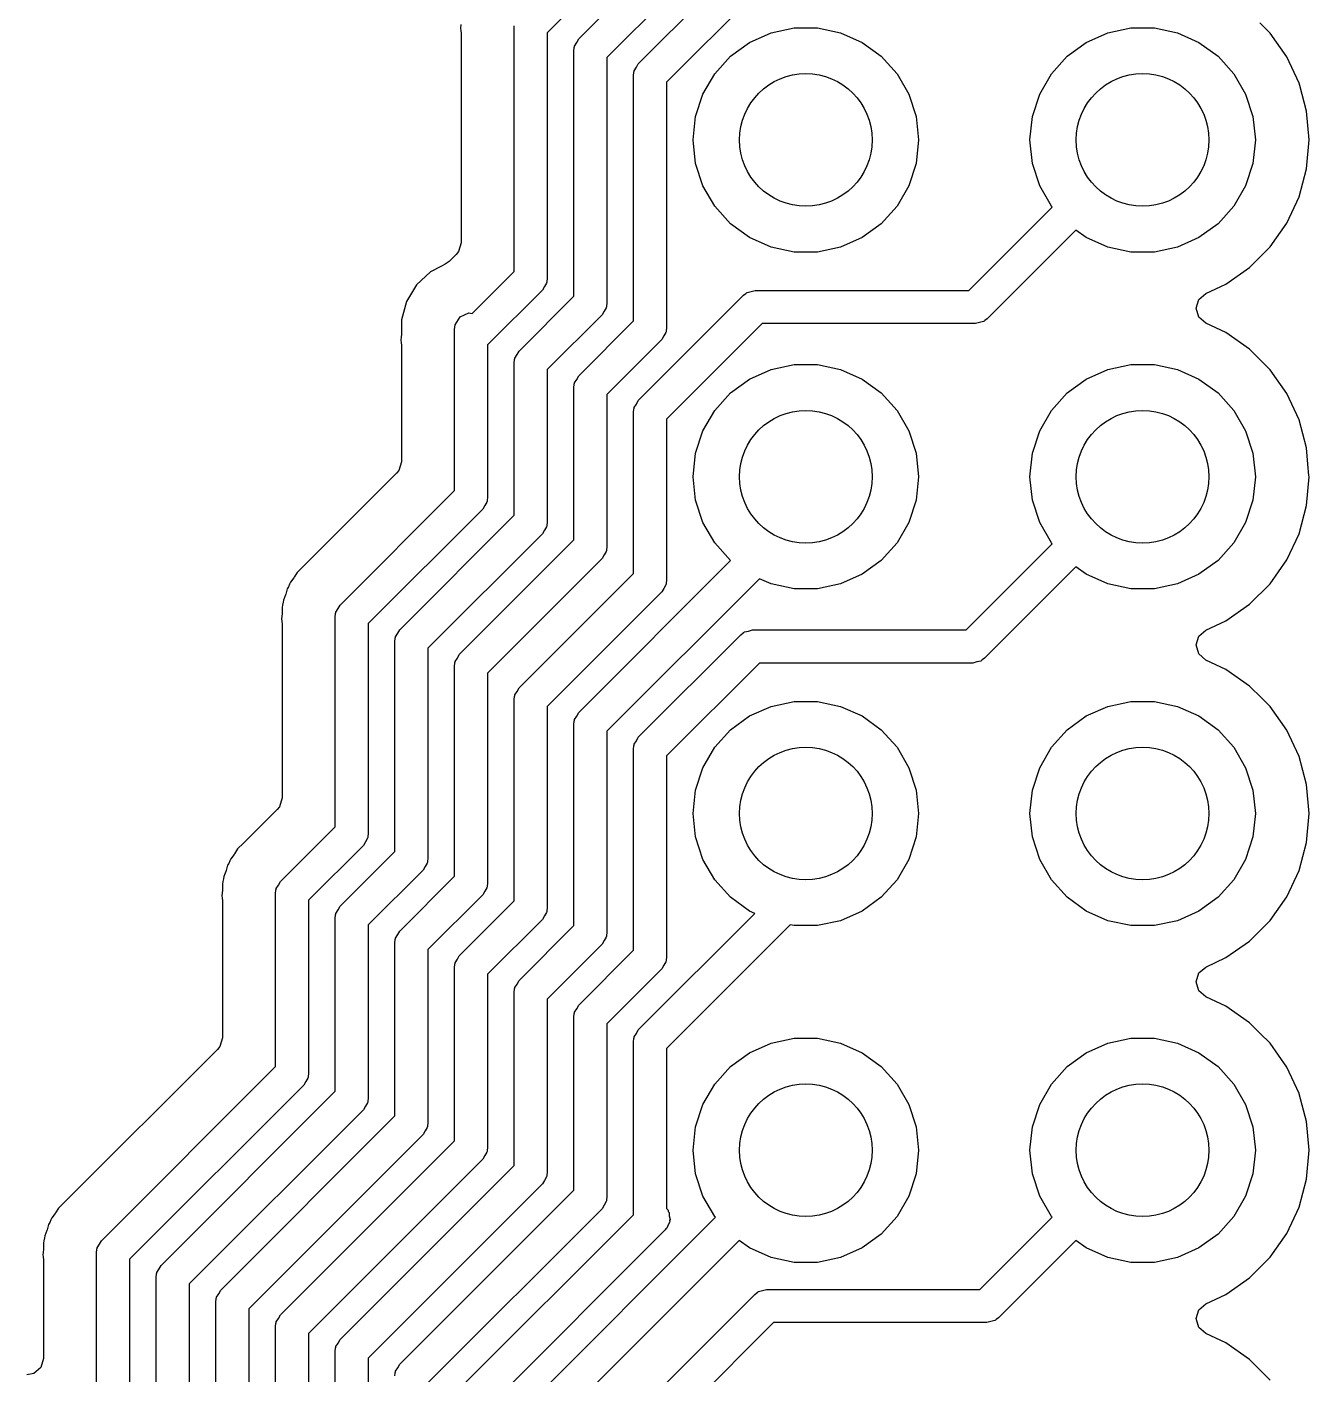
# Model space of a CAD drawing. Extents: x 0.79 to 7.48, y -4.92 to -0.79.
# Drawn here: x 4.403 to 4.7837, y -3.2584 to -2.8584 of the extents above; entities that cross this region are included whole.
import ezdxf

# ---------------------------------------------------------------- set-up
doc = ezdxf.new("R2010")
doc.units = 0
doc.header["$MEASUREMENT"] = 0
doc.layers.add('BLACK', color=7, linetype='CONTINUOUS')

msp = doc.modelspace()

# ---------------------------------------------------------------- linework, layer by layer
at = {"layer": 'BLACK', "linetype": 'CONTINUOUS'}
for p, q in [((4.58394, -2.8337), (4.55748, -2.86015)), ((4.5668, -2.86197), (4.59325, -2.83552)), ((4.58451, -2.86931), (4.61653, -2.83729)), ((4.60165, -2.84103), (4.5752, -2.86749)), ((4.62205, -2.84569), (4.59291, -2.87483)), ((4.53181, -2.85768), (4.53169, -2.85883)), ((4.53169, -2.85883), (4.53169, -2.85883)), ((4.53169, -2.85883), (4.5318, -2.85947)), ((4.5318, -2.85947), (4.53187, -2.8603)), ((4.54764, -2.93102), (4.54764, -2.85811)), ((4.62391, -2.86013), (4.63075, -2.85867)), ((4.63075, -2.85867), (4.63775, -2.85867)), ((4.63775, -2.85867), (4.64459, -2.86013)), ((4.72391, -2.86013), (4.73075, -2.85867)), ((4.73075, -2.85867), (4.73775, -2.85867)), ((4.73775, -2.85867), (4.74459, -2.86013)), ((4.77211, -2.86019), (4.7691, -2.85718)), ((4.53187, -2.8603), (4.53187, -2.92247)), ((4.55748, -2.86015), (4.55748, -2.93306)), ((4.56552, -2.86431), (4.56555, -2.86407)), ((4.56555, -2.86407), (4.56621, -2.86304)), ((4.56621, -2.86304), (4.5668, -2.86197)), ((4.61186, -2.86708), (4.61752, -2.86297)), ((4.61752, -2.86297), (4.62391, -2.86013)), ((4.64459, -2.86013), (4.65098, -2.86297)), ((4.65098, -2.86297), (4.65664, -2.86708)), ((4.71186, -2.86708), (4.71752, -2.86297)), ((4.71752, -2.86297), (4.72391, -2.86013)), ((4.74459, -2.86013), (4.75098, -2.86297)), ((4.75098, -2.86297), (4.75664, -2.86708)), ((4.77705, -2.86724), (4.77211, -2.86019)), ((4.56535, -2.86545), (4.56548, -2.86458)), ((4.56535, -2.93836), (4.56535, -2.86545)), ((4.56547, -2.86441), (4.56552, -2.86431)), ((4.56548, -2.86458), (4.56547, -2.86441)), ((4.5752, -2.86749), (4.5752, -2.9404)), ((4.60718, -2.87228), (4.61186, -2.86708)), ((4.65664, -2.86708), (4.66133, -2.87228)), ((4.70718, -2.87228), (4.71186, -2.86708)), ((4.75664, -2.86708), (4.76133, -2.87228)), ((4.78069, -2.87505), (4.77705, -2.86724)), ((4.77705, -2.86724), (4.77705, -2.86724)), ((4.77705, -2.86724), (4.77705, -2.86724)), ((4.58307, -2.87279), (4.5832, -2.87192)), ((4.58318, -2.87175), (4.58323, -2.87165)), ((4.5832, -2.87192), (4.58318, -2.87175)), ((4.58323, -2.87165), (4.58327, -2.8714)), ((4.58327, -2.8714), (4.58393, -2.87038)), ((4.58393, -2.87038), (4.58451, -2.86931)), ((4.58307, -2.9457), (4.58307, -2.87279)), ((4.59291, -2.87483), (4.59291, -2.94774)), ((4.60368, -2.87834), (4.60718, -2.87228)), ((4.66133, -2.87228), (4.66482, -2.87834)), ((4.70368, -2.87834), (4.70718, -2.87228)), ((4.76133, -2.87228), (4.76482, -2.87834)), ((4.78089, -2.87581), (4.78069, -2.87505)), ((4.78069, -2.87505), (4.78069, -2.87505)), ((4.78069, -2.87505), (4.78069, -2.87505)), ((4.78292, -2.88337), (4.78089, -2.87581)), ((4.60152, -2.885), (4.60368, -2.87834)), ((4.66482, -2.87834), (4.66699, -2.885)), ((4.70152, -2.885), (4.70368, -2.87834)), ((4.76482, -2.87834), (4.76699, -2.885)), ((4.78367, -2.89195), (4.78292, -2.88337)), ((4.60079, -2.89195), (4.60152, -2.885)), ((4.66699, -2.885), (4.66772, -2.89195)), ((4.70079, -2.89195), (4.70152, -2.885)), ((4.76699, -2.885), (4.76772, -2.89195)), ((4.60152, -2.89891), (4.60079, -2.89195)), ((4.66772, -2.89195), (4.66699, -2.89891)), ((4.70152, -2.89891), (4.70079, -2.89195)), ((4.76772, -2.89195), (4.76699, -2.89891)), ((4.78292, -2.90053), (4.78367, -2.89195)), ((4.60368, -2.90556), (4.60152, -2.89891)), ((4.66699, -2.89891), (4.66482, -2.90556)), ((4.70368, -2.90556), (4.70152, -2.89891)), ((4.76699, -2.89891), (4.76482, -2.90556)), ((4.78069, -2.90886), (4.78292, -2.90053)), ((4.60718, -2.91162), (4.60368, -2.90556)), ((4.66482, -2.90556), (4.66133, -2.91162)), ((4.70718, -2.91162), (4.70368, -2.90556)), ((4.76482, -2.90556), (4.76133, -2.91162)), ((4.61186, -2.91682), (4.60718, -2.91162)), ((4.66133, -2.91162), (4.65664, -2.91682)), ((4.68261, -2.93664), (4.70739, -2.91186)), ((4.70739, -2.91186), (4.70718, -2.91162)), ((4.76133, -2.91162), (4.75664, -2.91682)), ((4.77705, -2.91666), (4.78069, -2.90886)), ((4.61752, -2.92093), (4.61186, -2.91682)), ((4.65664, -2.91682), (4.65098, -2.92093)), ((4.71446, -2.91871), (4.68813, -2.94504)), ((4.71752, -2.92093), (4.71446, -2.91871)), ((4.75664, -2.91682), (4.75098, -2.92093)), ((4.77211, -2.92372), (4.77705, -2.91666)), ((4.53187, -2.92247), (4.5311, -2.92511)), ((4.62391, -2.92378), (4.61752, -2.92093)), ((4.63075, -2.92523), (4.62391, -2.92378)), ((4.64459, -2.92378), (4.63775, -2.92523)), ((4.65098, -2.92093), (4.64459, -2.92378)), ((4.72391, -2.92378), (4.71752, -2.92093)), ((4.73075, -2.92523), (4.72391, -2.92378)), ((4.74459, -2.92378), (4.73775, -2.92523)), ((4.75098, -2.92093), (4.74459, -2.92378)), ((4.76602, -2.92981), (4.77211, -2.92372)), ((4.52837, -2.92799), (4.52717, -2.92887)), ((4.53044, -2.92592), (4.52837, -2.92799)), ((4.5311, -2.92511), (4.53044, -2.92592)), ((4.63775, -2.92523), (4.63075, -2.92523)), ((4.73775, -2.92523), (4.73075, -2.92523)), ((4.5228, -2.93113), (4.51864, -2.93501)), ((4.52609, -2.92942), (4.5228, -2.93113)), ((4.5228, -2.93113), (4.5228, -2.93113)), ((4.5228, -2.93113), (4.5228, -2.93113)), ((4.5228, -2.93113), (4.5228, -2.93113)), ((4.52717, -2.92887), (4.52609, -2.92942)), ((4.53519, -2.94347), (4.54764, -2.93102)), ((4.75896, -2.93475), (4.76602, -2.92981)), ((4.51864, -2.93501), (4.51569, -2.93987)), ((4.55662, -2.93547), (4.55604, -2.93654)), ((4.55728, -2.93445), (4.55662, -2.93547)), ((4.55732, -2.9342), (4.55728, -2.93445)), ((4.55737, -2.93411), (4.55732, -2.9342)), ((4.55748, -2.93306), (4.55736, -2.93393)), ((4.55736, -2.93393), (4.55737, -2.93411)), ((4.75301, -2.93753), (4.75896, -2.93475)), ((4.51569, -2.93987), (4.51446, -2.94427)), ((4.51569, -2.93987), (4.51569, -2.93987)), ((4.51569, -2.93987), (4.51569, -2.93987)), ((4.55604, -2.93654), (4.53976, -2.95281)), ((4.54908, -2.95463), (4.56535, -2.93836)), ((4.58451, -2.96931), (4.61574, -2.93808)), ((4.61574, -2.93808), (4.61645, -2.93755)), ((4.61645, -2.93755), (4.61656, -2.93742)), ((4.61656, -2.93742), (4.61667, -2.93739)), ((4.61667, -2.93739), (4.61687, -2.93724)), ((4.61687, -2.93724), (4.61806, -2.93698)), ((4.61806, -2.93698), (4.61922, -2.93664)), ((4.61922, -2.93664), (4.68261, -2.93664)), ((4.75019, -2.94191), (4.75099, -2.93928)), ((4.75099, -2.93928), (4.75301, -2.93753)), ((4.53162, -2.94447), (4.53414, -2.94332)), ((4.53414, -2.94332), (4.53519, -2.94347)), ((4.57376, -2.94388), (4.55748, -2.96015)), ((4.57434, -2.94281), (4.57376, -2.94388)), ((4.575, -2.94178), (4.57434, -2.94281)), ((4.57503, -2.94154), (4.575, -2.94178)), ((4.57508, -2.94144), (4.57503, -2.94154)), ((4.5752, -2.9404), (4.57507, -2.94127)), ((4.57507, -2.94127), (4.57508, -2.94144)), ((4.75094, -2.94456), (4.75019, -2.94191)), ((4.51446, -2.94427), (4.51415, -2.94535)), ((4.51415, -2.94535), (4.51415, -2.94959)), ((4.52992, -2.94819), (4.53012, -2.94681)), ((4.53012, -2.94681), (4.53162, -2.94447)), ((4.5668, -2.96197), (4.58307, -2.9457)), ((4.59291, -2.94774), (4.59279, -2.94861)), ((4.62126, -2.94648), (4.59291, -2.97483)), ((4.68465, -2.94648), (4.62126, -2.94648)), ((4.68581, -2.94614), (4.68465, -2.94648)), ((4.687, -2.94588), (4.68581, -2.94614)), ((4.6872, -2.94573), (4.687, -2.94588)), ((4.68731, -2.9457), (4.6872, -2.94573)), ((4.68742, -2.94557), (4.68731, -2.9457)), ((4.68813, -2.94504), (4.68742, -2.94557)), ((4.75301, -2.94638), (4.75094, -2.94456)), ((4.75896, -2.94915), (4.75301, -2.94638)), ((4.51409, -2.95032), (4.51397, -2.95149)), ((4.51397, -2.95149), (4.51397, -2.95149)), ((4.51397, -2.95149), (4.51408, -2.95213)), ((4.51414, -2.94984), (4.51409, -2.95032)), ((4.51415, -2.94959), (4.51414, -2.94984)), ((4.52992, -2.99605), (4.52992, -2.94819)), ((4.59147, -2.95122), (4.5752, -2.96749)), ((4.59206, -2.95015), (4.59147, -2.95122)), ((4.59271, -2.94912), (4.59206, -2.95015)), ((4.59275, -2.94888), (4.59271, -2.94912)), ((4.5928, -2.94878), (4.59275, -2.94888)), ((4.59279, -2.94861), (4.5928, -2.94878)), ((4.76602, -2.95409), (4.75896, -2.94915)), ((4.51408, -2.95213), (4.51415, -2.95296)), ((4.51415, -2.95296), (4.51415, -2.98749)), ((4.53976, -2.95281), (4.53976, -2.99808)), ((4.54784, -2.95673), (4.5485, -2.9557)), ((4.5485, -2.9557), (4.54908, -2.95463)), ((4.77002, -2.95809), (4.76602, -2.95409)), ((4.54764, -2.95811), (4.54776, -2.95724)), ((4.54764, -3.00338), (4.54764, -2.95811)), ((4.54775, -2.95707), (4.5478, -2.95697)), ((4.54776, -2.95724), (4.54775, -2.95707)), ((4.5478, -2.95697), (4.54784, -2.95673)), ((4.62391, -2.96013), (4.63075, -2.95867)), ((4.63075, -2.95867), (4.63775, -2.95867)), ((4.63775, -2.95867), (4.64459, -2.96013)), ((4.72391, -2.96013), (4.73075, -2.95867)), ((4.73075, -2.95867), (4.73775, -2.95867)), ((4.73775, -2.95867), (4.74459, -2.96013)), ((4.77211, -2.96019), (4.77002, -2.95809)), ((4.55748, -2.96015), (4.55748, -3.00542)), ((4.56552, -2.96431), (4.56555, -2.96407)), ((4.56555, -2.96407), (4.56621, -2.96304)), ((4.56621, -2.96304), (4.5668, -2.96197)), ((4.61186, -2.96708), (4.61752, -2.96297)), ((4.61752, -2.96297), (4.62391, -2.96013)), ((4.64459, -2.96013), (4.65098, -2.96297)), ((4.65098, -2.96297), (4.65664, -2.96708)), ((4.71186, -2.96708), (4.71752, -2.96297)), ((4.71752, -2.96297), (4.72391, -2.96013)), ((4.74459, -2.96013), (4.75098, -2.96297)), ((4.75098, -2.96297), (4.75664, -2.96708)), ((4.77705, -2.96724), (4.77211, -2.96019)), ((4.56535, -2.96545), (4.56548, -2.96458)), ((4.56535, -3.01072), (4.56535, -2.96545)), ((4.56547, -2.96441), (4.56552, -2.96431)), ((4.56548, -2.96458), (4.56547, -2.96441)), ((4.5752, -2.96749), (4.5752, -3.01276)), ((4.60718, -2.97228), (4.61186, -2.96708)), ((4.65664, -2.96708), (4.66133, -2.97228)), ((4.70718, -2.97228), (4.71186, -2.96708)), ((4.75664, -2.96708), (4.76133, -2.97228)), ((4.78069, -2.97505), (4.77705, -2.96724)), ((4.77705, -2.96724), (4.77705, -2.96724)), ((4.77705, -2.96724), (4.77705, -2.96724)), ((4.58307, -2.97279), (4.5832, -2.97192)), ((4.58318, -2.97175), (4.58323, -2.97165)), ((4.5832, -2.97192), (4.58318, -2.97175)), ((4.58323, -2.97165), (4.58327, -2.9714)), ((4.58327, -2.9714), (4.58393, -2.97038)), ((4.58393, -2.97038), (4.58451, -2.96931)), ((4.58307, -3.02064), (4.58307, -2.97279)), ((4.59291, -2.97483), (4.59291, -3.02268)), ((4.60368, -2.97834), (4.60718, -2.97228)), ((4.66133, -2.97228), (4.66482, -2.97834)), ((4.70368, -2.97834), (4.70718, -2.97228)), ((4.76133, -2.97228), (4.76482, -2.97834)), ((4.78292, -2.98337), (4.78069, -2.97505)), ((4.60152, -2.985), (4.60368, -2.97834)), ((4.66482, -2.97834), (4.66699, -2.985)), ((4.70152, -2.985), (4.70368, -2.97834)), ((4.76482, -2.97834), (4.76699, -2.985)), ((4.78334, -2.98821), (4.78292, -2.98337)), ((4.51415, -2.98749), (4.51338, -2.99013)), ((4.60079, -2.99195), (4.60152, -2.985)), ((4.66699, -2.985), (4.66772, -2.99195)), ((4.70079, -2.99195), (4.70152, -2.985)), ((4.76699, -2.985), (4.76772, -2.99195)), ((4.51272, -2.99094), (4.48503, -3.01864)), ((4.51338, -2.99013), (4.51272, -2.99094)), ((4.60152, -2.99891), (4.60079, -2.99195)), ((4.66772, -2.99195), (4.66699, -2.99891)), ((4.70152, -2.99891), (4.70079, -2.99195)), ((4.76772, -2.99195), (4.76699, -2.99891)), ((4.78292, -3.00053), (4.78367, -2.99195)), ((4.78364, -2.99161), (4.78334, -2.98821)), ((4.78367, -2.99195), (4.78364, -2.99161)), ((4.49593, -3.03004), (4.52992, -2.99605)), ((4.53956, -2.99947), (4.53891, -3.00049)), ((4.5396, -2.99922), (4.53956, -2.99947)), ((4.53965, -2.99913), (4.5396, -2.99922)), ((4.53976, -2.99808), (4.53964, -2.99895)), ((4.53964, -2.99895), (4.53965, -2.99913)), ((4.60368, -3.00556), (4.60152, -2.99891)), ((4.66699, -2.99891), (4.66482, -3.00556)), ((4.70368, -3.00556), (4.70152, -2.99891)), ((4.76699, -2.99891), (4.76482, -3.00556)), ((4.53832, -3.00156), (4.50433, -3.03555)), ((4.51365, -3.03738), (4.54764, -3.00338)), ((4.53891, -3.00049), (4.53832, -3.00156)), ((4.78069, -3.00886), (4.78292, -3.00053)), ((4.55662, -3.00783), (4.55604, -3.0089)), ((4.55728, -3.00681), (4.55662, -3.00783)), ((4.55732, -3.00656), (4.55728, -3.00681)), ((4.55737, -3.00647), (4.55732, -3.00656)), ((4.55748, -3.00542), (4.55736, -3.00629)), ((4.55736, -3.00629), (4.55737, -3.00647)), ((4.60718, -3.01162), (4.60368, -3.00556)), ((4.66482, -3.00556), (4.66133, -3.01162)), ((4.70718, -3.01162), (4.70368, -3.00556)), ((4.76482, -3.00556), (4.76133, -3.01162)), ((4.55604, -3.0089), (4.52205, -3.04289)), ((4.53136, -3.04471), (4.56535, -3.01072)), ((4.61186, -3.01682), (4.60718, -3.01162)), ((4.66133, -3.01162), (4.65664, -3.01682)), ((4.68182, -3.03743), (4.70739, -3.01186)), ((4.70739, -3.01186), (4.70718, -3.01162)), ((4.76133, -3.01162), (4.75664, -3.01682)), ((4.77705, -3.01666), (4.78069, -3.00886)), ((4.57434, -3.01517), (4.57376, -3.01624)), ((4.575, -3.01415), (4.57434, -3.01517)), ((4.57503, -3.0139), (4.575, -3.01415)), ((4.57508, -3.01381), (4.57503, -3.0139)), ((4.5752, -3.01276), (4.57507, -3.01363)), ((4.57507, -3.01363), (4.57508, -3.01381)), ((4.48503, -3.01864), (4.48321, -3.02034)), ((4.57376, -3.01624), (4.53976, -3.05023)), ((4.5668, -3.06197), (4.61191, -3.01686)), ((4.61191, -3.01686), (4.61186, -3.01682)), ((4.65664, -3.01682), (4.65098, -3.02093)), ((4.71446, -3.01871), (4.68734, -3.04583)), ((4.71752, -3.02093), (4.71446, -3.01871)), ((4.75664, -3.01682), (4.75098, -3.02093)), ((4.77211, -3.02372), (4.77705, -3.01666)), ((4.48097, -3.02389), (4.4806, -3.02464)), ((4.48121, -3.02328), (4.48097, -3.02389)), ((4.48221, -3.02196), (4.48121, -3.02328)), ((4.48121, -3.02328), (4.48121, -3.02328)), ((4.48235, -3.02175), (4.48221, -3.02196)), ((4.48321, -3.02034), (4.48235, -3.02175)), ((4.54908, -3.05463), (4.58307, -3.02064)), ((4.62045, -3.02224), (4.5752, -3.06749)), ((4.59271, -3.02407), (4.59206, -3.02509)), ((4.59275, -3.02382), (4.59271, -3.02407)), ((4.5928, -3.02373), (4.59275, -3.02382)), ((4.59291, -3.02268), (4.59279, -3.02355)), ((4.59279, -3.02355), (4.5928, -3.02373)), ((4.62391, -3.02378), (4.62045, -3.02224)), ((4.63075, -3.02523), (4.62391, -3.02378)), ((4.64459, -3.02378), (4.63775, -3.02523)), ((4.65098, -3.02093), (4.64459, -3.02378)), ((4.72391, -3.02378), (4.71752, -3.02093)), ((4.73075, -3.02523), (4.72391, -3.02378)), ((4.74459, -3.02378), (4.73775, -3.02523)), ((4.75098, -3.02093), (4.74459, -3.02378)), ((4.76602, -3.02981), (4.77211, -3.02372)), ((4.47973, -3.02703), (4.47912, -3.02857)), ((4.47981, -3.02679), (4.47973, -3.02703)), ((4.48025, -3.0252), (4.47981, -3.02679)), ((4.4806, -3.02464), (4.48025, -3.0252)), ((4.48025, -3.0252), (4.48025, -3.0252)), ((4.59147, -3.02616), (4.55748, -3.06015)), ((4.59206, -3.02509), (4.59147, -3.02616)), ((4.63775, -3.02523), (4.63075, -3.02523)), ((4.73775, -3.02523), (4.73075, -3.02523)), ((4.4789, -3.03004), (4.47872, -3.03067)), ((4.47872, -3.03067), (4.47872, -3.03233)), ((4.47905, -3.02922), (4.4789, -3.03004)), ((4.47912, -3.02857), (4.47905, -3.02922)), ((4.47912, -3.02857), (4.47912, -3.02857)), ((4.49469, -3.03213), (4.49535, -3.03111)), ((4.49535, -3.03111), (4.49593, -3.03004)), ((4.75896, -3.03475), (4.76602, -3.02981)), ((4.47871, -3.03258), (4.47854, -3.03423)), ((4.47854, -3.03423), (4.47863, -3.03475)), ((4.47863, -3.03475), (4.47865, -3.03488)), ((4.47865, -3.03488), (4.47872, -3.0357)), ((4.47872, -3.03233), (4.47871, -3.03258)), ((4.47872, -3.0357), (4.47872, -3.08734)), ((4.49449, -3.03352), (4.49461, -3.03265)), ((4.49449, -3.09589), (4.49449, -3.03352)), ((4.4946, -3.03247), (4.49465, -3.03238)), ((4.49461, -3.03265), (4.4946, -3.03247)), ((4.49465, -3.03238), (4.49469, -3.03213)), ((4.50433, -3.03555), (4.50433, -3.09793)), ((4.75301, -3.03753), (4.75896, -3.03475)), ((4.5122, -3.04085), (4.51233, -3.03999)), ((4.51232, -3.03981), (4.51237, -3.03971)), ((4.51233, -3.03999), (4.51232, -3.03981)), ((4.51237, -3.03971), (4.5124, -3.03947)), ((4.5124, -3.03947), (4.51306, -3.03844)), ((4.51306, -3.03844), (4.51365, -3.03738)), ((4.58451, -3.06931), (4.61496, -3.03887)), ((4.61496, -3.03887), (4.61566, -3.03834)), ((4.61566, -3.03834), (4.61578, -3.03821)), ((4.61578, -3.03821), (4.61588, -3.03818)), ((4.61588, -3.03818), (4.61608, -3.03803)), ((4.61608, -3.03803), (4.61727, -3.03777)), ((4.61727, -3.03777), (4.61844, -3.03743)), ((4.61844, -3.03743), (4.68182, -3.03743)), ((4.75019, -3.04191), (4.75099, -3.03928)), ((4.75099, -3.03928), (4.75301, -3.03753)), ((4.5122, -3.10323), (4.5122, -3.04085)), ((4.52205, -3.04289), (4.52205, -3.10527)), ((4.75094, -3.04456), (4.75019, -3.04191)), ((4.52992, -3.04819), (4.53005, -3.04732)), ((4.53003, -3.04715), (4.53009, -3.04705)), ((4.53005, -3.04732), (4.53003, -3.04715)), ((4.53009, -3.04705), (4.53012, -3.04681)), ((4.53012, -3.04681), (4.53078, -3.04578)), ((4.53078, -3.04578), (4.53136, -3.04471)), ((4.62048, -3.04727), (4.59291, -3.07483)), ((4.68386, -3.04727), (4.62048, -3.04727)), ((4.68503, -3.04692), (4.68386, -3.04727)), ((4.68622, -3.04667), (4.68503, -3.04692)), ((4.68642, -3.04652), (4.68622, -3.04667)), ((4.68652, -3.04649), (4.68642, -3.04652)), ((4.68663, -3.04635), (4.68652, -3.04649)), ((4.68734, -3.04583), (4.68663, -3.04635)), ((4.75301, -3.04638), (4.75094, -3.04456)), ((4.75896, -3.04915), (4.75301, -3.04638)), ((4.52992, -3.11057), (4.52992, -3.04819)), ((4.53976, -3.05023), (4.53976, -3.11261)), ((4.76602, -3.05409), (4.75896, -3.04915)), ((4.54784, -3.05673), (4.5485, -3.0557)), ((4.5485, -3.0557), (4.54908, -3.05463)), ((4.76965, -3.05773), (4.76602, -3.05409)), ((4.54764, -3.05811), (4.54776, -3.05724)), ((4.54764, -3.11791), (4.54764, -3.05811)), ((4.54775, -3.05707), (4.5478, -3.05697)), ((4.54776, -3.05724), (4.54775, -3.05707)), ((4.5478, -3.05697), (4.54784, -3.05673)), ((4.62391, -3.06013), (4.63075, -3.05867)), ((4.63075, -3.05867), (4.63775, -3.05867)), ((4.63775, -3.05867), (4.64459, -3.06013)), ((4.72391, -3.06013), (4.73075, -3.05867)), ((4.73075, -3.05867), (4.73775, -3.05867)), ((4.73775, -3.05867), (4.74459, -3.06013)), ((4.77211, -3.06019), (4.76965, -3.05773)), ((4.55748, -3.06015), (4.55748, -3.11995)), ((4.56552, -3.06431), (4.56555, -3.06407)), ((4.56555, -3.06407), (4.56621, -3.06304)), ((4.56621, -3.06304), (4.5668, -3.06197)), ((4.61186, -3.06708), (4.61752, -3.06297)), ((4.61752, -3.06297), (4.62391, -3.06013)), ((4.64459, -3.06013), (4.65098, -3.06297)), ((4.65098, -3.06297), (4.65664, -3.06708)), ((4.71186, -3.06708), (4.71752, -3.06297)), ((4.71752, -3.06297), (4.72391, -3.06013)), ((4.74459, -3.06013), (4.75098, -3.06297)), ((4.75098, -3.06297), (4.75664, -3.06708)), ((4.77705, -3.06724), (4.77211, -3.06019)), ((4.56535, -3.06545), (4.56548, -3.06458)), ((4.56535, -3.12525), (4.56535, -3.06545)), ((4.56547, -3.06441), (4.56552, -3.06431)), ((4.56548, -3.06458), (4.56547, -3.06441)), ((4.5752, -3.06749), (4.5752, -3.12728)), ((4.60718, -3.07228), (4.61186, -3.06708)), ((4.65664, -3.06708), (4.66133, -3.07228)), ((4.70718, -3.07228), (4.71186, -3.06708)), ((4.75664, -3.06708), (4.76133, -3.07228)), ((4.78069, -3.07505), (4.77705, -3.06724)), ((4.77705, -3.06724), (4.77705, -3.06724)), ((4.77705, -3.06724), (4.77705, -3.06724)), ((4.58307, -3.07279), (4.5832, -3.07192)), ((4.58318, -3.07175), (4.58323, -3.07165)), ((4.5832, -3.07192), (4.58318, -3.07175)), ((4.58323, -3.07165), (4.58327, -3.0714)), ((4.58327, -3.0714), (4.58393, -3.07038)), ((4.58393, -3.07038), (4.58451, -3.06931)), ((4.58307, -3.13258), (4.58307, -3.07279)), ((4.59291, -3.07483), (4.59291, -3.13462)), ((4.60368, -3.07834), (4.60718, -3.07228)), ((4.66133, -3.07228), (4.66482, -3.07834)), ((4.70368, -3.07834), (4.70718, -3.07228)), ((4.76133, -3.07228), (4.76482, -3.07834)), ((4.78292, -3.08337), (4.78069, -3.07505)), ((4.60152, -3.085), (4.60368, -3.07834)), ((4.66482, -3.07834), (4.66699, -3.085)), ((4.70152, -3.085), (4.70368, -3.07834)), ((4.76482, -3.07834), (4.76699, -3.085)), ((4.78367, -3.09195), (4.78292, -3.08337)), ((4.47872, -3.08734), (4.47795, -3.08998)), ((4.60079, -3.09195), (4.60152, -3.085)), ((4.66699, -3.085), (4.66772, -3.09195)), ((4.70079, -3.09195), (4.70152, -3.085)), ((4.76699, -3.085), (4.76772, -3.09195)), ((4.47729, -3.09079), (4.46731, -3.10077)), ((4.47795, -3.08998), (4.47729, -3.09079)), ((4.60152, -3.09891), (4.60079, -3.09195)), ((4.66772, -3.09195), (4.66699, -3.09891)), ((4.70152, -3.09891), (4.70079, -3.09195)), ((4.76772, -3.09195), (4.76699, -3.09891)), ((4.78292, -3.10053), (4.78367, -3.09195)), ((4.47821, -3.11217), (4.49449, -3.09589)), ((4.50413, -3.09932), (4.50347, -3.10034)), ((4.50417, -3.09907), (4.50413, -3.09932)), ((4.50422, -3.09898), (4.50417, -3.09907)), ((4.50433, -3.09793), (4.50421, -3.0988)), ((4.50421, -3.0988), (4.50422, -3.09898)), ((4.60368, -3.10556), (4.60152, -3.09891)), ((4.66699, -3.09891), (4.66482, -3.10556)), ((4.70368, -3.10556), (4.70152, -3.09891)), ((4.76699, -3.09891), (4.76482, -3.10556)), ((4.46463, -3.10388), (4.46449, -3.10409)), ((4.46549, -3.10247), (4.46463, -3.10388)), ((4.46731, -3.10077), (4.46549, -3.10247)), ((4.50289, -3.10141), (4.48661, -3.11769)), ((4.49593, -3.11951), (4.5122, -3.10323)), ((4.50347, -3.10034), (4.50289, -3.10141)), ((4.78069, -3.10886), (4.78292, -3.10053)), ((4.46254, -3.10733), (4.46209, -3.10892)), ((4.46288, -3.10677), (4.46254, -3.10733)), ((4.46254, -3.10733), (4.46254, -3.10733)), ((4.46325, -3.10602), (4.46288, -3.10677)), ((4.46349, -3.10541), (4.46325, -3.10602)), ((4.46449, -3.10409), (4.46349, -3.10541)), ((4.46349, -3.10541), (4.46349, -3.10541)), ((4.52119, -3.10768), (4.52061, -3.10875)), ((4.52185, -3.10666), (4.52119, -3.10768)), ((4.52188, -3.10641), (4.52185, -3.10666)), ((4.52193, -3.10632), (4.52188, -3.10641)), ((4.52205, -3.10527), (4.52192, -3.10614)), ((4.52192, -3.10614), (4.52193, -3.10632)), ((4.60718, -3.11162), (4.60368, -3.10556)), ((4.66482, -3.10556), (4.66133, -3.11162)), ((4.70718, -3.11162), (4.70368, -3.10556)), ((4.76482, -3.10556), (4.76133, -3.11162)), ((4.46134, -3.11135), (4.46118, -3.11217)), ((4.4614, -3.1107), (4.46134, -3.11135)), ((4.46201, -3.10916), (4.4614, -3.1107)), ((4.4614, -3.1107), (4.4614, -3.1107)), ((4.46209, -3.10892), (4.46201, -3.10916)), ((4.52061, -3.10875), (4.50433, -3.12502)), ((4.51365, -3.12684), (4.52992, -3.11057)), ((4.61186, -3.11682), (4.60718, -3.11162)), ((4.66133, -3.11162), (4.65664, -3.11682)), ((4.71186, -3.11682), (4.70718, -3.11162)), ((4.76133, -3.11162), (4.75664, -3.11682)), ((4.77705, -3.11666), (4.78069, -3.10886)), ((4.46099, -3.11471), (4.46082, -3.11636)), ((4.461, -3.11446), (4.46099, -3.11471)), ((4.46118, -3.11217), (4.461, -3.1128)), ((4.461, -3.1128), (4.461, -3.11446)), ((4.47677, -3.11565), (4.4769, -3.11478)), ((4.47677, -3.16709), (4.47677, -3.11565)), ((4.47688, -3.1146), (4.47694, -3.11451)), ((4.4769, -3.11478), (4.47688, -3.1146)), ((4.47694, -3.11451), (4.47697, -3.11426)), ((4.47697, -3.11426), (4.47763, -3.11324)), ((4.47763, -3.11324), (4.47821, -3.11217)), ((4.53891, -3.11502), (4.53832, -3.11609)), ((4.53956, -3.11399), (4.53891, -3.11502)), ((4.5396, -3.11375), (4.53956, -3.11399)), ((4.53965, -3.11365), (4.5396, -3.11375)), ((4.53976, -3.11261), (4.53964, -3.11348)), ((4.53964, -3.11348), (4.53965, -3.11365)), ((4.46082, -3.11636), (4.46082, -3.11636)), ((4.46082, -3.11636), (4.46093, -3.11701)), ((4.46093, -3.11701), (4.461, -3.11784)), ((4.461, -3.11784), (4.461, -3.15854)), ((4.48661, -3.11769), (4.48661, -3.16913)), ((4.49535, -3.12057), (4.49593, -3.11951)), ((4.53832, -3.11609), (4.52205, -3.13236)), ((4.53136, -3.13418), (4.54764, -3.11791)), ((4.55748, -3.11995), (4.55736, -3.12082)), ((4.61752, -3.12093), (4.61186, -3.11682)), ((4.65664, -3.11682), (4.65098, -3.12093)), ((4.71752, -3.12093), (4.71186, -3.11682)), ((4.75664, -3.11682), (4.75098, -3.12093)), ((4.77211, -3.12372), (4.77705, -3.11666)), ((4.49449, -3.12299), (4.49461, -3.12212)), ((4.49449, -3.17443), (4.49449, -3.12299)), ((4.4946, -3.12194), (4.49465, -3.12185)), ((4.49461, -3.12212), (4.4946, -3.12194)), ((4.49465, -3.12185), (4.49469, -3.1216)), ((4.49469, -3.1216), (4.49535, -3.12057)), ((4.55604, -3.12343), (4.53976, -3.1397)), ((4.55662, -3.12236), (4.55604, -3.12343)), ((4.55728, -3.12133), (4.55662, -3.12236)), ((4.55732, -3.12109), (4.55728, -3.12133)), ((4.55737, -3.12099), (4.55732, -3.12109)), ((4.55736, -3.12082), (4.55737, -3.12099)), ((4.58451, -3.1562), (4.61908, -3.12163)), ((4.61908, -3.12163), (4.61752, -3.12093)), ((4.64459, -3.12378), (4.63775, -3.12523)), ((4.65098, -3.12093), (4.64459, -3.12378)), ((4.72391, -3.12378), (4.71752, -3.12093)), ((4.73075, -3.12523), (4.72391, -3.12378)), ((4.74459, -3.12378), (4.73775, -3.12523)), ((4.75098, -3.12093), (4.74459, -3.12378)), ((4.76602, -3.12981), (4.77211, -3.12372)), ((4.50433, -3.12502), (4.50433, -3.17647)), ((4.5124, -3.12894), (4.51306, -3.12791)), ((4.51306, -3.12791), (4.51365, -3.12684)), ((4.54908, -3.14152), (4.56535, -3.12525)), ((4.5752, -3.12728), (4.57507, -3.12815)), ((4.62963, -3.125), (4.59291, -3.16172)), ((4.63075, -3.12523), (4.62963, -3.125)), ((4.63775, -3.12523), (4.63075, -3.12523)), ((4.73775, -3.12523), (4.73075, -3.12523)), ((4.5122, -3.13032), (4.51233, -3.12945)), ((4.5122, -3.18177), (4.5122, -3.13032)), ((4.51232, -3.12928), (4.51237, -3.12918)), ((4.51233, -3.12945), (4.51232, -3.12928)), ((4.51237, -3.12918), (4.5124, -3.12894)), ((4.57376, -3.13076), (4.55748, -3.14704)), ((4.57434, -3.1297), (4.57376, -3.13076)), ((4.575, -3.12867), (4.57434, -3.1297)), ((4.57503, -3.12842), (4.575, -3.12867)), ((4.57508, -3.12833), (4.57503, -3.12842)), ((4.57507, -3.12815), (4.57508, -3.12833)), ((4.75896, -3.13475), (4.76602, -3.12981)), ((4.52205, -3.13236), (4.52205, -3.1838)), ((4.53012, -3.13628), (4.53078, -3.13525)), ((4.53078, -3.13525), (4.53136, -3.13418)), ((4.5668, -3.14886), (4.58307, -3.13258)), ((4.59271, -3.13601), (4.59206, -3.13703)), ((4.59275, -3.13576), (4.59271, -3.13601)), ((4.5928, -3.13567), (4.59275, -3.13576)), ((4.59291, -3.13462), (4.59279, -3.13549)), ((4.59279, -3.13549), (4.5928, -3.13567)), ((4.75301, -3.13753), (4.75896, -3.13475)), ((4.52992, -3.13766), (4.53005, -3.13679)), ((4.52992, -3.1891), (4.52992, -3.13766)), ((4.53003, -3.13662), (4.53009, -3.13652)), ((4.53005, -3.13679), (4.53003, -3.13662)), ((4.53009, -3.13652), (4.53012, -3.13628)), ((4.53976, -3.1397), (4.53976, -3.19114)), ((4.59147, -3.1381), (4.5752, -3.15438)), ((4.59206, -3.13703), (4.59147, -3.1381)), ((4.75019, -3.14191), (4.75099, -3.13928)), ((4.75099, -3.13928), (4.75301, -3.13753)), ((4.54775, -3.14395), (4.5478, -3.14386)), ((4.54776, -3.14413), (4.54775, -3.14395)), ((4.5478, -3.14386), (4.54784, -3.14361)), ((4.54784, -3.14361), (4.5485, -3.14259)), ((4.5485, -3.14259), (4.54908, -3.14152)), ((4.75094, -3.14456), (4.75019, -3.14191)), ((4.54764, -3.145), (4.54776, -3.14413)), ((4.54764, -3.19644), (4.54764, -3.145)), ((4.55748, -3.14704), (4.55748, -3.19848)), ((4.75301, -3.14638), (4.75094, -3.14456)), ((4.75896, -3.14915), (4.75301, -3.14638)), ((4.56535, -3.15234), (4.56548, -3.15147)), ((4.56547, -3.15129), (4.56552, -3.1512)), ((4.56548, -3.15147), (4.56547, -3.15129)), ((4.56552, -3.1512), (4.56555, -3.15095)), ((4.56555, -3.15095), (4.56621, -3.14993)), ((4.56621, -3.14993), (4.5668, -3.14886)), ((4.76602, -3.15409), (4.75896, -3.14915)), ((4.56535, -3.20378), (4.56535, -3.15234)), ((4.5752, -3.15438), (4.5752, -3.20582)), ((4.76917, -3.15725), (4.76602, -3.15409)), ((4.461, -3.15854), (4.46023, -3.16117)), ((4.58307, -3.15968), (4.5832, -3.15881)), ((4.58307, -3.21111), (4.58307, -3.15968)), ((4.58318, -3.15863), (4.58323, -3.15854)), ((4.5832, -3.15881), (4.58318, -3.15863)), ((4.58323, -3.15854), (4.58327, -3.15829)), ((4.58327, -3.15829), (4.58393, -3.15727)), ((4.58393, -3.15727), (4.58451, -3.1562)), ((4.62391, -3.16013), (4.63075, -3.15867)), ((4.63075, -3.15867), (4.63775, -3.15867)), ((4.63775, -3.15867), (4.64459, -3.16013)), ((4.72391, -3.16013), (4.73075, -3.15867)), ((4.73075, -3.15867), (4.73775, -3.15867)), ((4.73775, -3.15867), (4.74459, -3.16013)), ((4.77211, -3.16019), (4.76917, -3.15725)), ((4.45957, -3.16199), (4.41416, -3.2074)), ((4.46023, -3.16117), (4.45957, -3.16199)), ((4.59291, -3.16172), (4.59291, -3.20922)), ((4.61186, -3.16708), (4.61752, -3.16297)), ((4.61752, -3.16297), (4.62391, -3.16013)), ((4.64459, -3.16013), (4.65098, -3.16297)), ((4.65098, -3.16297), (4.65664, -3.16708)), ((4.71186, -3.16708), (4.71752, -3.16297)), ((4.71752, -3.16297), (4.72391, -3.16013)), ((4.74459, -3.16013), (4.75098, -3.16297)), ((4.75098, -3.16297), (4.75664, -3.16708)), ((4.77705, -3.16724), (4.77211, -3.16019)), ((4.42506, -3.2188), (4.47677, -3.16709)), ((4.60718, -3.17228), (4.61186, -3.16708)), ((4.65664, -3.16708), (4.66133, -3.17228)), ((4.70718, -3.17228), (4.71186, -3.16708)), ((4.75664, -3.16708), (4.76133, -3.17228)), ((4.78069, -3.17505), (4.77705, -3.16724)), ((4.77705, -3.16724), (4.77705, -3.16724)), ((4.77705, -3.16724), (4.77705, -3.16724)), ((4.48576, -3.17154), (4.48517, -3.17261)), ((4.48641, -3.17051), (4.48576, -3.17154)), ((4.48645, -3.17027), (4.48641, -3.17051)), ((4.4865, -3.17017), (4.48645, -3.17027)), ((4.48661, -3.16913), (4.48649, -3.17)), ((4.48649, -3.17), (4.4865, -3.17017)), ((4.48517, -3.17261), (4.43346, -3.22432)), ((4.44278, -3.22614), (4.49449, -3.17443)), ((4.60368, -3.17834), (4.60718, -3.17228)), ((4.66133, -3.17228), (4.66482, -3.17834)), ((4.70368, -3.17834), (4.70718, -3.17228)), ((4.76133, -3.17228), (4.76482, -3.17834)), ((4.78074, -3.17522), (4.78069, -3.17505)), ((4.78069, -3.17505), (4.78069, -3.17505)), ((4.78069, -3.17505), (4.78069, -3.17505)), ((4.78292, -3.18337), (4.78074, -3.17522)), ((4.50289, -3.17995), (4.45118, -3.23165)), ((4.50347, -3.17888), (4.50289, -3.17995)), ((4.50413, -3.17785), (4.50347, -3.17888)), ((4.50417, -3.17761), (4.50413, -3.17785)), ((4.50422, -3.17751), (4.50417, -3.17761)), ((4.50433, -3.17647), (4.50421, -3.17734)), ((4.50421, -3.17734), (4.50422, -3.17751)), ((4.60152, -3.185), (4.60368, -3.17834)), ((4.66482, -3.17834), (4.66699, -3.185)), ((4.70152, -3.185), (4.70368, -3.17834)), ((4.76482, -3.17834), (4.76699, -3.185)), ((4.4605, -3.23347), (4.5122, -3.18177)), ((4.52205, -3.1838), (4.52192, -3.18467)), ((4.78367, -3.19195), (4.78292, -3.18337)), ((4.52061, -3.18728), (4.4689, -3.23899)), ((4.52119, -3.18622), (4.52061, -3.18728)), ((4.52185, -3.18519), (4.52119, -3.18622)), ((4.52188, -3.18494), (4.52185, -3.18519)), ((4.52193, -3.18485), (4.52188, -3.18494)), ((4.52192, -3.18467), (4.52193, -3.18485)), ((4.60079, -3.19195), (4.60152, -3.185)), ((4.66699, -3.185), (4.66772, -3.19195)), ((4.70079, -3.19195), (4.70152, -3.185)), ((4.76699, -3.185), (4.76772, -3.19195)), ((4.47821, -3.24081), (4.52992, -3.1891)), ((4.53976, -3.19114), (4.53964, -3.19201)), ((4.53964, -3.19201), (4.53965, -3.19219)), ((4.60152, -3.19891), (4.60079, -3.19195)), ((4.66772, -3.19195), (4.66699, -3.19891)), ((4.70152, -3.19891), (4.70079, -3.19195)), ((4.76772, -3.19195), (4.76699, -3.19891)), ((4.78292, -3.20053), (4.78367, -3.19195)), ((4.53832, -3.19462), (4.48661, -3.24633)), ((4.53891, -3.19355), (4.53832, -3.19462)), ((4.53956, -3.19253), (4.53891, -3.19355)), ((4.5396, -3.19228), (4.53956, -3.19253)), ((4.53965, -3.19219), (4.5396, -3.19228)), ((4.49593, -3.24815), (4.54764, -3.19644)), ((4.55728, -3.19987), (4.55662, -3.20089)), ((4.55732, -3.19962), (4.55728, -3.19987)), ((4.55737, -3.19953), (4.55732, -3.19962)), ((4.55748, -3.19848), (4.55736, -3.19935)), ((4.55736, -3.19935), (4.55737, -3.19953)), ((4.60368, -3.20556), (4.60152, -3.19891)), ((4.66699, -3.19891), (4.66482, -3.20556)), ((4.70368, -3.20556), (4.70152, -3.19891)), ((4.76699, -3.19891), (4.76482, -3.20556)), ((4.55604, -3.20196), (4.50433, -3.25367)), ((4.51365, -3.25549), (4.56535, -3.20378)), ((4.55662, -3.20089), (4.55604, -3.20196)), ((4.78069, -3.20886), (4.78292, -3.20053)), ((4.41416, -3.2074), (4.41234, -3.2091)), ((4.575, -3.20721), (4.57434, -3.20823)), ((4.57503, -3.20696), (4.575, -3.20721)), ((4.57508, -3.20687), (4.57503, -3.20696)), ((4.5752, -3.20582), (4.57507, -3.20669)), ((4.57507, -3.20669), (4.57508, -3.20687)), ((4.60718, -3.21162), (4.60368, -3.20556)), ((4.66482, -3.20556), (4.66133, -3.21162)), ((4.70718, -3.21162), (4.70368, -3.20556)), ((4.76482, -3.20556), (4.76133, -3.21162)), ((4.41034, -3.21204), (4.4101, -3.21265)), ((4.41134, -3.21072), (4.41034, -3.21204)), ((4.41034, -3.21204), (4.41034, -3.21204)), ((4.41148, -3.21051), (4.41134, -3.21072)), ((4.41234, -3.2091), (4.41148, -3.21051)), ((4.57376, -3.2093), (4.52205, -3.26101)), ((4.53136, -3.26283), (4.58307, -3.21112)), ((4.54908, -3.27017), (4.60739, -3.21186)), ((4.57434, -3.20823), (4.57376, -3.2093)), ((4.58307, -3.21112), (4.58307, -3.21111)), ((4.59291, -3.20922), (4.59333, -3.20978)), ((4.59333, -3.20978), (4.59341, -3.21013)), ((4.59341, -3.21013), (4.59362, -3.21042)), ((4.59362, -3.21042), (4.5937, -3.21146)), ((4.5937, -3.21146), (4.59392, -3.21249)), ((4.60739, -3.21186), (4.60718, -3.21162)), ((4.66133, -3.21162), (4.65664, -3.21682)), ((4.68595, -3.23329), (4.70739, -3.21186)), ((4.70739, -3.21186), (4.70718, -3.21162)), ((4.76133, -3.21162), (4.75664, -3.21682)), ((4.77705, -3.21666), (4.78069, -3.20886)), ((4.40886, -3.21579), (4.40825, -3.21733)), ((4.40894, -3.21555), (4.40886, -3.21579)), ((4.40939, -3.21396), (4.40894, -3.21555)), ((4.40973, -3.2134), (4.40939, -3.21396)), ((4.40939, -3.21396), (4.40939, -3.21396)), ((4.4101, -3.21265), (4.40973, -3.2134)), ((4.59249, -3.21562), (4.53976, -3.26835)), ((4.59267, -3.2153), (4.59249, -3.21562)), ((4.59295, -3.21509), (4.59267, -3.2153)), ((4.59332, -3.2141), (4.59295, -3.21509)), ((4.59382, -3.21318), (4.59332, -3.2141)), ((4.59392, -3.21249), (4.5938, -3.21282)), ((4.5938, -3.21282), (4.59382, -3.21318)), ((4.40803, -3.2188), (4.40785, -3.21943)), ((4.40785, -3.21943), (4.40785, -3.22109)), ((4.40819, -3.21798), (4.40803, -3.2188)), ((4.40825, -3.21733), (4.40819, -3.21798)), ((4.40825, -3.21733), (4.40825, -3.21733)), ((4.42382, -3.22089), (4.42448, -3.21987)), ((4.42448, -3.21987), (4.42506, -3.2188)), ((4.61446, -3.21871), (4.55748, -3.27568)), ((4.61752, -3.22093), (4.61446, -3.21871)), ((4.65664, -3.21682), (4.65098, -3.22093)), ((4.71446, -3.21871), (4.69147, -3.24169)), ((4.71752, -3.22093), (4.71446, -3.21871)), ((4.75664, -3.21682), (4.75098, -3.22093)), ((4.77211, -3.22372), (4.77705, -3.21666)), ((4.40775, -3.22228), (4.40767, -3.22299)), ((4.40767, -3.22299), (4.40777, -3.22357)), ((4.40784, -3.22134), (4.40775, -3.22228)), ((4.40777, -3.22357), (4.40778, -3.22364)), ((4.40778, -3.22364), (4.40785, -3.22446)), ((4.40785, -3.22109), (4.40784, -3.22134)), ((4.42362, -3.22228), (4.42375, -3.22141)), ((4.42362, -3.27443), (4.42362, -3.22228)), ((4.42373, -3.22123), (4.42379, -3.22114)), ((4.42375, -3.22141), (4.42373, -3.22123)), ((4.42379, -3.22114), (4.42382, -3.22089)), ((4.62391, -3.22378), (4.61752, -3.22093)), ((4.63075, -3.22523), (4.62391, -3.22378)), ((4.64459, -3.22378), (4.63775, -3.22523)), ((4.65098, -3.22093), (4.64459, -3.22378)), ((4.72391, -3.22378), (4.71752, -3.22093)), ((4.73075, -3.22523), (4.72391, -3.22378)), ((4.74459, -3.22378), (4.73775, -3.22523)), ((4.75098, -3.22093), (4.74459, -3.22378)), ((4.76602, -3.22981), (4.77211, -3.22372)), ((4.40785, -3.22446), (4.40785, -3.25378)), ((4.43346, -3.22432), (4.43346, -3.27935)), ((4.44154, -3.22823), (4.4422, -3.2272)), ((4.4422, -3.2272), (4.44278, -3.22614)), ((4.63775, -3.22523), (4.63075, -3.22523)), ((4.73775, -3.22523), (4.73075, -3.22523)), ((4.44134, -3.22962), (4.44146, -3.22875)), ((4.44134, -3.29215), (4.44134, -3.22962)), ((4.44145, -3.22857), (4.4415, -3.22847)), ((4.44146, -3.22875), (4.44145, -3.22857)), ((4.4415, -3.22847), (4.44154, -3.22823)), ((4.45118, -3.23165), (4.45118, -3.29707)), ((4.75896, -3.23475), (4.76602, -3.22981)), ((4.45906, -3.23695), (4.45918, -3.23608)), ((4.45917, -3.23591), (4.45922, -3.23581)), ((4.45918, -3.23608), (4.45917, -3.23591)), ((4.45922, -3.23581), (4.45925, -3.23557)), ((4.45925, -3.23557), (4.45991, -3.23454)), ((4.45991, -3.23454), (4.4605, -3.23347)), ((4.5668, -3.28703), (4.61909, -3.23473)), ((4.61909, -3.23473), (4.61979, -3.23421)), ((4.61979, -3.23421), (4.61991, -3.23407)), ((4.61991, -3.23407), (4.62001, -3.23404)), ((4.62001, -3.23404), (4.62021, -3.23389)), ((4.62021, -3.23389), (4.6214, -3.23363)), ((4.6214, -3.23363), (4.62257, -3.23329)), ((4.62257, -3.23329), (4.68595, -3.23329)), ((4.75301, -3.23753), (4.75896, -3.23475)), ((4.45906, -3.30987), (4.45906, -3.23695)), ((4.4689, -3.23899), (4.4689, -3.31479)), ((4.75019, -3.24191), (4.75099, -3.23928)), ((4.75099, -3.23928), (4.75301, -3.23753)), ((4.47677, -3.24429), (4.4769, -3.24342)), ((4.47688, -3.24325), (4.47694, -3.24315)), ((4.4769, -3.24342), (4.47688, -3.24325)), ((4.47694, -3.24315), (4.47697, -3.24291)), ((4.47697, -3.24291), (4.47763, -3.24188)), ((4.47763, -3.24188), (4.47821, -3.24081)), ((4.62461, -3.24313), (4.5752, -3.29255)), ((4.68799, -3.24313), (4.62461, -3.24313)), ((4.68916, -3.24279), (4.68799, -3.24313)), ((4.69035, -3.24253), (4.68916, -3.24279)), ((4.69055, -3.24238), (4.69035, -3.24253)), ((4.69065, -3.24235), (4.69055, -3.24238)), ((4.69077, -3.24222), (4.69065, -3.24235)), ((4.69147, -3.24169), (4.69077, -3.24222)), ((4.75094, -3.24456), (4.75019, -3.24191)), ((4.47677, -3.32758), (4.47677, -3.24429)), ((4.48661, -3.24633), (4.48661, -3.3325)), ((4.75301, -3.24638), (4.75094, -3.24456)), ((4.75896, -3.24915), (4.75301, -3.24638)), ((4.49449, -3.25163), (4.49461, -3.25076)), ((4.49449, -3.3453), (4.49449, -3.25163)), ((4.4946, -3.25058), (4.49465, -3.25049)), ((4.49461, -3.25076), (4.4946, -3.25058)), ((4.49465, -3.25049), (4.49469, -3.25024)), ((4.49469, -3.25024), (4.49535, -3.24922)), ((4.49535, -3.24922), (4.49593, -3.24815)), ((4.76602, -3.25409), (4.75896, -3.24915)), ((4.40785, -3.25378), (4.40708, -3.25642)), ((4.50433, -3.25367), (4.50433, -3.35022)), ((4.51306, -3.25656), (4.51365, -3.25549)), ((4.7691, -3.25718), (4.76602, -3.25409)), ((4.405, -3.25822), (4.40297, -3.25867)), ((4.40708, -3.25642), (4.405, -3.25822)), ((4.5122, -3.25897), (4.51233, -3.2581)), ((4.51232, -3.25792), (4.51237, -3.25783)), ((4.51233, -3.2581), (4.51232, -3.25792)), ((4.51237, -3.25783), (4.5124, -3.25758)), ((4.5124, -3.25758), (4.51306, -3.25656)), ((4.77211, -3.26019), (4.7691, -3.25718))]:
    msp.add_line(p, q, dxfattribs=at)
at = {"layer": 'BLACK'}
for centre in [(4.63425, -2.89195), (4.73425, -2.89195), (4.63425, -2.99195), (4.73425, -2.99195), (4.63425, -3.09195), (4.73425, -3.09195), (4.63425, -3.19195), (4.73425, -3.19195)]:
    msp.add_circle(centre, 0.01969, dxfattribs=at)

doc.saveas('drawing.dxf')
